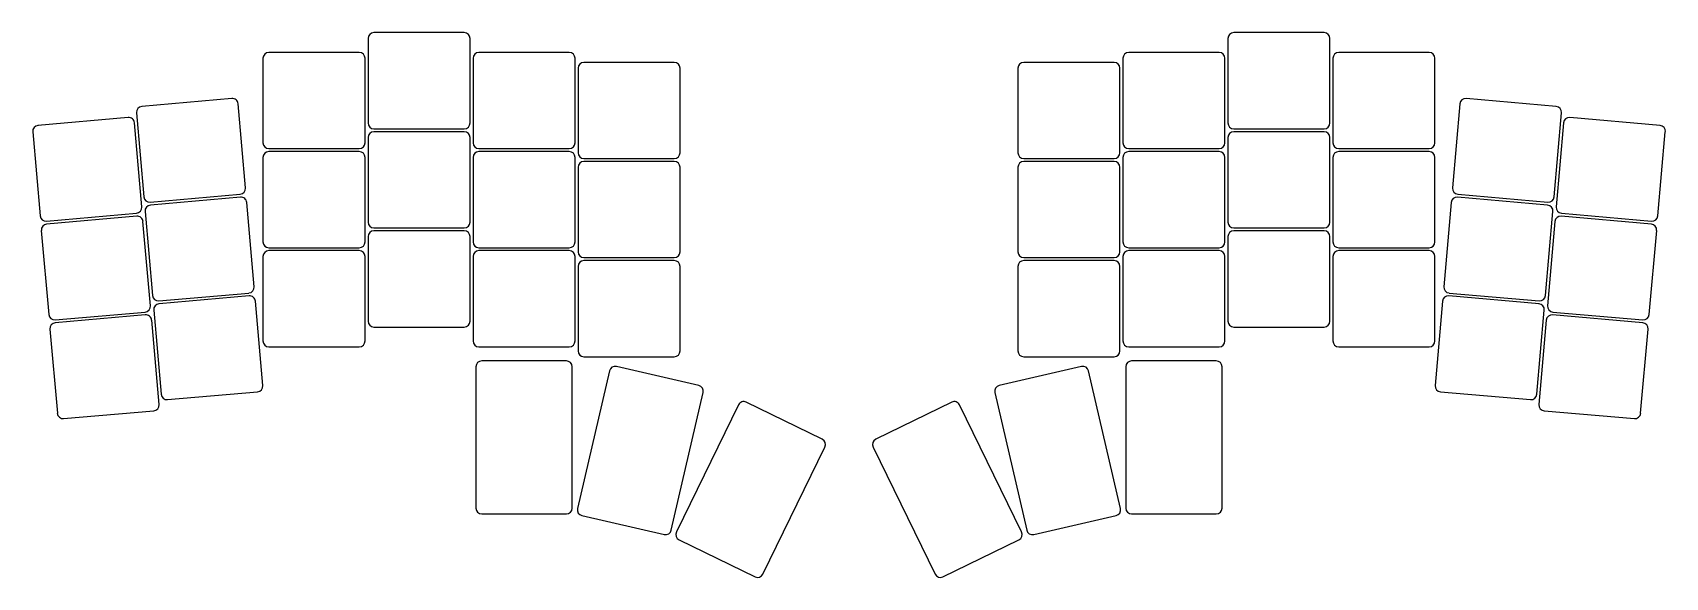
# Model space of a CAD drawing. Header units: millimetres. Extents: x 6 to 285, y -35 to 59.
import ezdxf

# ---------------------------------------------------------------- set-up
doc = ezdxf.new("R2010")
doc.units = ezdxf.units.MM

msp = doc.modelspace()

# ---------------------------------------------------------------- linework, layer by layer
for p, q in [((79.6, 58.89), (64.1, 58.89)), ((227, 58.89), (211.5, 58.89)), ((63.1, 57.89), (63.1, 43.39)), ((80.6, 43.39), (80.6, 57.89)), ((210.5, 57.89), (210.5, 43.39)), ((228, 43.39), (228, 57.89)), ((45.1, 54.49), (45.1, 39.99)), ((61.6, 55.49), (46.1, 55.49)), ((62.6, 39.99), (62.6, 54.49)), ((81.1, 54.49), (81.1, 39.99)), ((97.6, 55.49), (82.1, 55.49)), ((98.6, 39.99), (98.6, 54.49)), ((115.6, 53.79), (100.1, 53.79)), ((191, 53.79), (175.5, 53.79)), ((192.5, 54.49), (192.5, 39.99)), ((209, 55.49), (193.5, 55.49)), ((210, 39.99), (210, 54.49)), ((228.5, 54.49), (228.5, 39.99)), ((245, 55.49), (229.5, 55.49)), ((246, 39.99), (246, 54.49)), ((99.1, 52.79), (99.1, 38.29)), ((116.6, 38.29), (116.6, 52.79)), ((174.5, 52.79), (174.5, 38.29)), ((192, 38.29), (192, 52.79)), ((39.75, 47.6), (24.31, 46.24)), ((266.79, 46.24), (251.35, 47.6)), ((23.4, 45.16), (24.67, 30.72)), ((42.1, 32.24), (40.84, 46.69)), ((250.26, 46.69), (249, 32.24)), ((266.43, 30.72), (267.7, 45.16)), ((21.97, 44.33), (6.53, 42.98)), ((24.32, 28.98), (23.05, 43.42)), ((64.1, 42.39), (79.6, 42.39)), ((211.5, 42.39), (227, 42.39)), ((268.05, 43.42), (266.78, 28.98)), ((284.57, 42.98), (269.13, 44.33)), ((5.62, 41.9), (6.88, 27.45)), ((63.1, 40.89), (63.1, 26.39)), ((79.6, 41.89), (64.1, 41.89)), ((80.6, 26.39), (80.6, 40.89)), ((210.5, 40.89), (210.5, 26.39)), ((227, 41.89), (211.5, 41.89)), ((228, 26.39), (228, 40.89)), ((284.22, 27.45), (285.48, 41.9)), ((45.1, 37.49), (45.1, 22.99)), ((46.1, 38.99), (61.6, 38.99)), ((61.6, 38.49), (46.1, 38.49)), ((62.6, 22.99), (62.6, 37.49)), ((81.1, 37.49), (81.1, 22.99)), ((82.1, 38.99), (97.6, 38.99)), ((97.6, 38.49), (82.1, 38.49)), ((98.6, 22.99), (98.6, 37.49)), ((100.1, 37.29), (115.6, 37.29)), ((115.6, 36.79), (100.1, 36.79)), ((175.5, 37.29), (191, 37.29)), ((191, 36.79), (175.5, 36.79)), ((192.5, 37.49), (192.5, 22.99)), ((193.5, 38.99), (209, 38.99)), ((209, 38.49), (193.5, 38.49)), ((210, 22.99), (210, 37.49)), ((228.5, 37.49), (228.5, 22.99)), ((229.5, 38.99), (245, 38.99)), ((245, 38.49), (229.5, 38.49)), ((246, 22.99), (246, 37.49)), ((99.1, 35.79), (99.1, 21.29)), ((116.6, 21.29), (116.6, 35.79)), ((174.5, 35.79), (174.5, 21.29)), ((192, 21.29), (192, 35.79)), ((25.75, 29.81), (41.19, 31.16)), ((249.91, 31.16), (265.35, 29.81)), ((24.88, 28.23), (26.15, 13.78)), ((41.23, 30.66), (25.79, 29.31)), ((43.58, 15.31), (42.32, 29.75)), ((248.78, 29.75), (247.52, 15.31)), ((265.31, 29.31), (249.87, 30.66)), ((264.95, 13.78), (266.22, 28.23)), ((7.97, 26.55), (23.41, 27.9)), ((23.45, 27.4), (8.01, 26.05)), ((25.8, 12.04), (24.53, 26.49)), ((64.1, 25.39), (79.6, 25.39)), ((211.5, 25.39), (227, 25.39)), ((266.57, 26.49), (265.3, 12.04)), ((283.09, 26.05), (267.65, 27.4)), ((267.69, 27.9), (283.13, 26.55)), ((7.1, 24.96), (8.37, 10.52)), ((63.1, 23.89), (63.1, 9.39)), ((79.6, 24.89), (64.1, 24.89)), ((80.6, 9.39), (80.6, 23.89)), ((210.5, 23.89), (210.5, 9.39)), ((227, 24.89), (211.5, 24.89)), ((228, 9.39), (228, 23.89)), ((282.74, 10.52), (284, 24.96)), ((45.1, 20.49), (45.1, 5.99)), ((46.1, 21.99), (61.6, 21.99)), ((61.6, 21.49), (46.1, 21.49)), ((62.6, 5.99), (62.6, 20.49)), ((81.1, 20.49), (81.1, 5.99)), ((82.1, 21.99), (97.6, 21.99)), ((97.6, 21.49), (82.1, 21.49)), ((98.6, 5.99), (98.6, 20.49)), ((100.1, 20.29), (115.6, 20.29)), ((115.6, 19.79), (100.1, 19.79)), ((175.5, 20.29), (191, 20.29)), ((191, 19.79), (175.5, 19.79)), ((192.5, 20.49), (192.5, 5.99)), ((193.5, 21.99), (209, 21.99)), ((209, 21.49), (193.5, 21.49)), ((210, 5.99), (210, 20.49)), ((228.5, 20.49), (228.5, 5.99)), ((229.5, 21.99), (245, 21.99)), ((245, 21.49), (229.5, 21.49)), ((246, 5.99), (246, 20.49)), ((99.1, 18.79), (99.1, 4.29)), ((116.6, 4.29), (116.6, 18.79)), ((174.5, 18.79), (174.5, 4.29)), ((192, 4.29), (192, 18.79)), ((27.23, 12.87), (42.67, 14.22)), ((248.43, 14.22), (263.87, 12.87)), ((26.37, 11.29), (27.63, -3.15)), ((42.72, 13.73), (27.28, 12.37)), ((45.06, -1.63), (43.8, 12.82)), ((247.3, 12.82), (246.04, -1.63)), ((263.83, 12.37), (248.38, 13.73)), ((263.47, -3.15), (264.74, 11.29)), ((9.45, 9.61), (24.89, 10.96)), ((24.93, 10.46), (9.49, 9.11)), ((27.28, -4.89), (26.02, 9.55)), ((265.08, 9.55), (263.82, -4.89)), ((281.61, 9.11), (266.17, 10.46)), ((266.21, 10.96), (281.65, 9.61)), ((8.58, 8.03), (9.85, -6.42)), ((64.1, 8.39), (79.6, 8.39)), ((211.5, 8.39), (227, 8.39)), ((281.25, -6.42), (282.52, 8.03)), ((46.1, 4.99), (61.6, 4.99)), ((82.1, 4.99), (97.6, 4.99)), ((100.1, 3.29), (115.6, 3.29)), ((175.5, 3.29), (191, 3.29)), ((193.5, 4.99), (209, 4.99)), ((229.5, 4.99), (245, 4.99)), ((81.6, 1.57), (81.6, -22.68)), ((97.1, 2.57), (82.6, 2.57)), ((98.1, -22.68), (98.1, 1.57)), ((104.47, 0.86), (99.02, -22.77)), ((119.8, -1.65), (105.67, 1.61)), ((185.43, 1.61), (171.3, -1.65)), ((192.08, -22.77), (186.63, 0.86)), ((193, 1.57), (193, -22.68)), ((208.5, 2.57), (194, 2.57)), ((209.5, -22.68), (209.5, 1.57)), ((28.71, -4.06), (44.15, -2.71)), ((246.95, -2.71), (262.39, -4.06)), ((115.09, -26.48), (120.55, -2.85)), ((126.6, -4.97), (115.97, -26.77)), ((140.97, -10.87), (127.94, -4.51)), ((163.17, -4.51), (150.13, -10.87)), ((175.13, -26.77), (164.5, -4.97)), ((170.55, -2.85), (176.01, -26.48)), ((10.93, -7.33), (26.37, -5.97)), ((264.73, -5.97), (280.17, -7.33)), ((130.8, -34), (141.43, -12.21)), ((149.67, -12.21), (160.3, -34)), ((82.6, -23.68), (97.1, -23.68)), ((99.77, -23.97), (113.9, -27.23)), ((177.21, -27.23), (191.33, -23.97)), ((194, -23.68), (208.5, -23.68)), ((116.43, -28.11), (129.46, -34.46)), ((161.64, -34.46), (174.67, -28.11))]:
    msp.add_line(p, q)
for centre, start, end in [((64.1, 57.89), 90, 180), ((79.6, 57.89), 0, 90), ((211.5, 57.89), 90, 180), ((227, 57.89), 0, 90), ((46.1, 54.49), 90, 180), ((61.6, 54.49), 0, 90), ((82.1, 54.49), 90, 180), ((97.6, 54.49), 0, 90), ((100.1, 52.79), 90, 180), ((115.6, 52.79), 0, 90), ((175.5, 52.79), 90, 180), ((191, 52.79), 0, 90), ((193.5, 54.49), 90, 180), ((209, 54.49), 0, 90), ((229.5, 54.49), 90, 180), ((245, 54.49), 0, 90), ((39.84, 46.6), 5, 95), ((251.26, 46.6), 85, 175), ((24.4, 45.25), 95, 185), ((266.7, 45.25), 355, 85), ((6.62, 41.99), 95, 185), ((22.06, 43.34), 5, 95), ((64.1, 43.39), 180, 270), ((79.6, 43.39), 270, 360), ((211.5, 43.39), 180, 270), ((227, 43.39), 270, 360), ((269.04, 43.34), 85, 175), ((284.49, 41.99), 355, 85), ((46.1, 39.99), 180, 270), ((61.6, 39.99), 270, 360), ((64.1, 40.89), 90, 180), ((79.6, 40.89), 0, 90), ((82.1, 39.99), 180, 270), ((97.6, 39.99), 270, 360), ((193.5, 39.99), 180, 270), ((209, 39.99), 270, 360), ((211.5, 40.89), 90, 180), ((227, 40.89), 0, 90), ((229.5, 39.99), 180, 270), ((245, 39.99), 270, 360), ((46.1, 37.49), 90, 180), ((61.6, 37.49), 0, 90), ((82.1, 37.49), 90, 180), ((97.6, 37.49), 0, 90), ((100.1, 38.29), 180, 270), ((100.1, 35.79), 90, 180), ((115.6, 38.29), 270, 360), ((115.6, 35.79), 0, 90), ((175.5, 38.29), 180, 270), ((175.5, 35.79), 90, 180), ((191, 38.29), 270, 360), ((191, 35.79), 0, 90), ((193.5, 37.49), 90, 180), ((209, 37.49), 0, 90), ((229.5, 37.49), 90, 180), ((245, 37.49), 0, 90), ((41.1, 32.15), 275, 5), ((250, 32.15), 175, 265), ((23.32, 28.89), 275, 5), ((25.66, 30.8), 185, 275), ((25.88, 28.31), 95, 185), ((41.32, 29.66), 5, 95), ((249.78, 29.66), 85, 175), ((265.22, 28.31), 355, 85), ((265.44, 30.8), 265, 355), ((267.78, 28.89), 175, 265), ((7.88, 27.54), 185, 275), ((8.1, 25.05), 95, 185), ((23.54, 26.4), 5, 95), ((64.1, 26.39), 180, 270), ((79.6, 26.39), 270, 360), ((211.5, 26.39), 180, 270), ((227, 26.39), 270, 360), ((267.56, 26.4), 85, 175), ((283, 25.05), 355, 85), ((283.22, 27.54), 265, 355), ((46.1, 22.99), 180, 270), ((61.6, 22.99), 270, 360), ((64.1, 23.89), 90, 180), ((79.6, 23.89), 0, 90), ((82.1, 22.99), 180, 270), ((97.6, 22.99), 270, 360), ((193.5, 22.99), 180, 270), ((209, 22.99), 270, 360), ((211.5, 23.89), 90, 180), ((227, 23.89), 0, 90), ((229.5, 22.99), 180, 270), ((245, 22.99), 270, 360), ((46.1, 20.49), 90, 180), ((61.6, 20.49), 0, 90), ((82.1, 20.49), 90, 180), ((97.6, 20.49), 0, 90), ((100.1, 21.29), 180, 270), ((100.1, 18.79), 90, 180), ((115.6, 21.29), 270, 360), ((115.6, 18.79), 0, 90), ((175.5, 21.29), 180, 270), ((175.5, 18.79), 90, 180), ((191, 21.29), 270, 360), ((191, 18.79), 0, 90), ((193.5, 20.49), 90, 180), ((209, 20.49), 0, 90), ((229.5, 20.49), 90, 180), ((245, 20.49), 0, 90), ((42.59, 15.22), 275, 5), ((248.52, 15.22), 175, 265), ((24.8, 11.96), 275, 5), ((27.14, 13.87), 185, 275), ((27.36, 11.38), 95, 185), ((42.8, 12.73), 5, 95), ((248.3, 12.73), 85, 175), ((263.74, 11.38), 355, 85), ((263.96, 13.87), 265, 355), ((266.3, 11.96), 175, 265), ((9.36, 10.61), 185, 275), ((9.58, 8.12), 95, 185), ((25.02, 9.47), 5, 95), ((64.1, 9.39), 180, 270), ((79.6, 9.39), 270, 360), ((211.5, 9.39), 180, 270), ((227, 9.39), 270, 360), ((266.08, 9.47), 85, 175), ((281.52, 8.12), 355, 85), ((281.74, 10.61), 265, 355), ((46.1, 5.99), 180, 270), ((61.6, 5.99), 270, 360), ((82.1, 5.99), 180, 270), ((97.6, 5.99), 270, 360), ((193.5, 5.99), 180, 270), ((209, 5.99), 270, 360), ((229.5, 5.99), 180, 270), ((245, 5.99), 270, 360), ((100.1, 4.29), 180, 270), ((115.6, 4.29), 270, 360), ((175.5, 4.29), 180, 270), ((191, 4.29), 270, 360), ((82.6, 1.57), 90, 180), ((97.1, 1.57), 0, 90), ((105.45, 0.64), 77, 167), ((185.65, 0.64), 13, 103), ((194, 1.57), 90, 180), ((208.5, 1.57), 0, 90), ((44.07, -1.72), 275, 5), ((119.58, -2.63), 347, 77), ((171.53, -2.63), 103, 193), ((247.03, -1.72), 175, 265), ((26.28, -4.98), 275, 5), ((28.63, -3.07), 185, 275), ((127.5, -5.41), 64, 154), ((163.6, -5.41), 26, 116), ((262.48, -3.07), 265, 355), ((264.82, -4.98), 175, 265), ((10.84, -6.33), 185, 275), ((280.26, -6.33), 265, 355), ((140.53, -11.77), 334, 64), ((150.57, -11.77), 116, 206), ((82.6, -22.68), 180, 270), ((97.1, -22.68), 270, 0), ((99.99, -22.99), 167, 257), ((191.11, -22.99), 283, 13), ((194, -22.68), 180, 270), ((208.5, -22.68), 270, 0), ((114.12, -26.25), 257, 347), ((116.87, -27.21), 154, 244), ((174.23, -27.21), 296, 26), ((176.98, -26.25), 193, 283), ((129.9, -33.56), 244, 334), ((161.2, -33.56), 206, 296)]:
    msp.add_arc(centre, 1, start, end)

doc.saveas('drawing.dxf')
